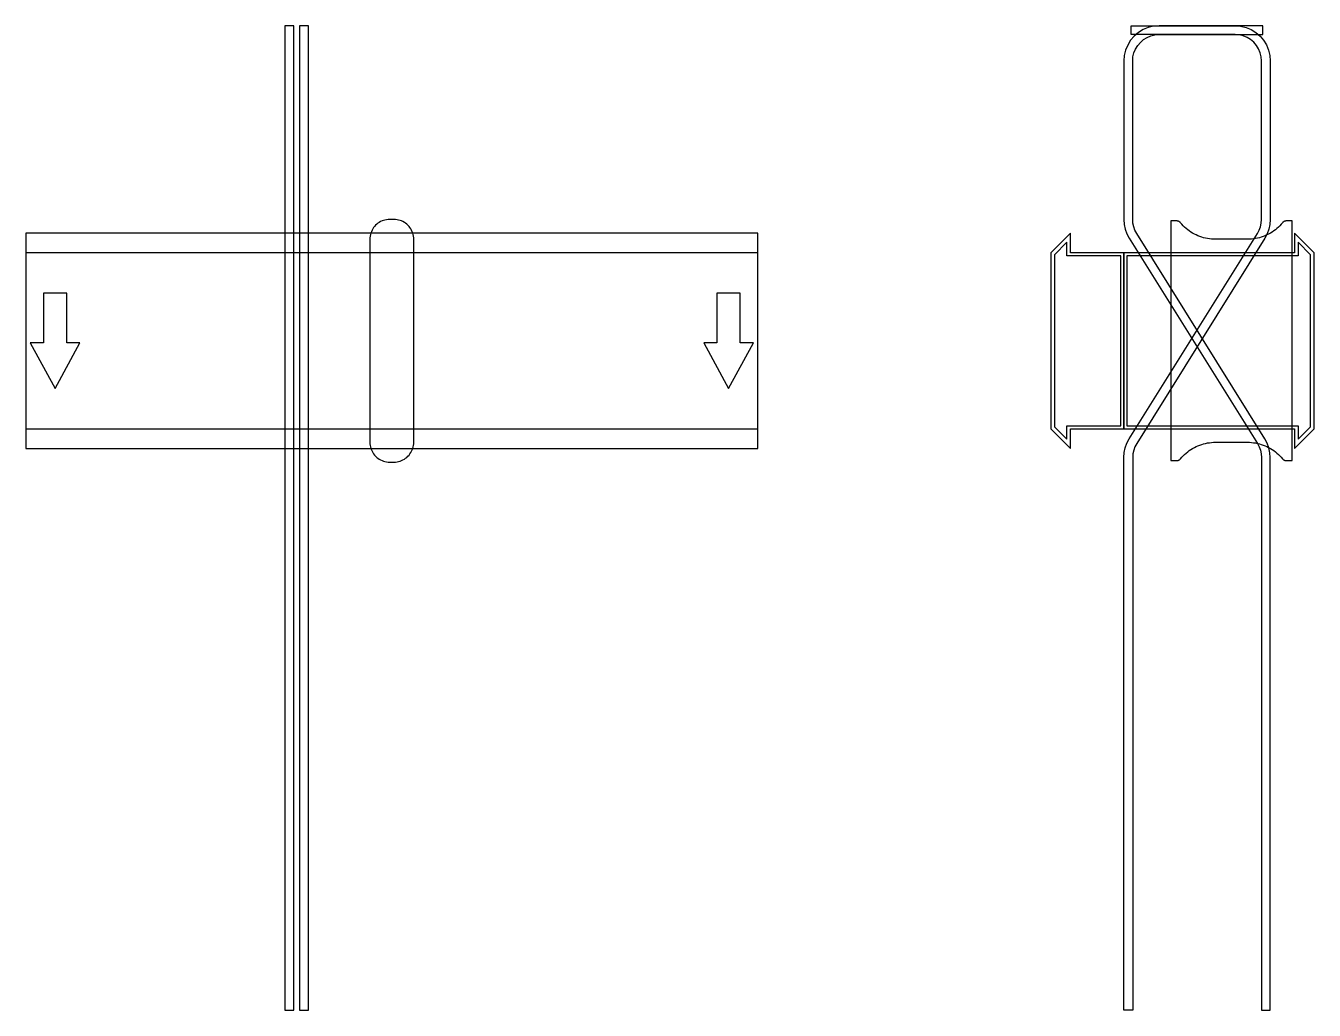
# Model space of a CAD drawing. Extents: x 0 to 880, y -457 to 215.
import ezdxf

# ---------------------------------------------------------------- set-up
doc = ezdxf.new("R2010")
doc.units = 0
doc.layers.add('Halfen', color=7, linetype='CONTINUOUS')

msp = doc.modelspace()

# ---------------------------------------------------------------- linework, layer by layer
at = {"layer": 'Halfen', "color": 7}
for points in [[(183, -456.927), (183, 214.971), (177, 214.971), (177, -456.927)], [(193, -456.927), (193, 214.971), (187, 214.971), (187, -456.927)], [(750, -456.898), (750, -79.686), (750.234, -76.346), (750.93, -73.071), (752.075, -69.925), (753.647, -66.968), (841.265, 73.25), (842.444, 75.467), (843.303, 77.827), (843.825, 80.283), (844, 82.788), (844, 191), (843.778, 193.816), (843.119, 196.562), (842.038, 199.172), (840.562, 201.58), (838.728, 203.728), (836.58, 205.562), (834.172, 207.038), (831.562, 208.119), (828.816, 208.778), (826, 209), (755, 209), (755, 215), (826, 215), (829.754, 214.705), (833.416, 213.825), (836.896, 212.384), (840.107, 210.416), (842.971, 207.971), (845.416, 205.107), (847.384, 201.896), (848.825, 198.416), (849.705, 194.754), (850, 191), (850, 82.788), (849.766, 79.448), (849.07, 76.173), (847.925, 73.027), (846.353, 70.07), (758.735, -70.148), (757.556, -72.365), (756.697, -74.725), (756.175, -77.181), (756, -79.686), (756, -456.898)], [(850, -456.927), (850, -79.715), (849.766, -76.375), (849.07, -73.1), (847.925, -69.953), (846.353, -66.997), (758.735, 73.221), (757.556, 75.438), (756.697, 77.798), (756.175, 80.255), (756, 82.76), (756, 190.971), (756.222, 193.787), (756.881, 196.534), (757.962, 199.143), (759.438, 201.551), (761.272, 203.699), (763.42, 205.534), (765.828, 207.009), (768.438, 208.09), (771.184, 208.75), (774, 208.971), (845, 208.971), (845, 214.971), (774, 214.971), (770.246, 214.676), (766.584, 213.797), (763.104, 212.355), (759.893, 210.388), (757.029, 207.942), (754.584, 205.078), (752.616, 201.867), (751.175, 198.388), (750.295, 194.726), (750, 190.971), (750, 82.76), (750.234, 79.419), (750.93, 76.144), (752.075, 72.998), (753.647, 70.042), (841.265, -70.177), (842.444, -72.394), (843.303, -74.754), (843.825, -77.21), (844, -79.715), (844, -456.927)], [(265, -69.3), (265, -56.8), (265, 69.3), (264.958, 70.359), (264.834, 71.412), (264.627, 72.452), (264.339, 73.472), (263.972, 74.466), (263.529, 75.429), (263.011, 76.354), (262.422, 77.235), (261.765, 78.068), (261.046, 78.846), (260.268, 79.565), (259.435, 80.222), (258.554, 80.811), (257.629, 81.329), (256.666, 81.772), (255.672, 82.139), (254.652, 82.427), (253.612, 82.634), (252.559, 82.758), (251.5, 82.8), (248.5, 82.8), (247.441, 82.758), (246.388, 82.634), (245.348, 82.427), (244.328, 82.139), (243.334, 81.772), (242.371, 81.329), (241.446, 80.811), (240.565, 80.222), (239.732, 79.565), (238.954, 78.846), (238.235, 78.068), (237.578, 77.235), (236.989, 76.354), (236.471, 75.429), (236.028, 74.466), (235.661, 73.472), (235.373, 72.452), (235.166, 71.412), (235.042, 70.359), (235, 69.3), (235, -56.8), (235, -69.3), (235.042, -70.359), (235.166, -71.412), (235.373, -72.452), (235.661, -73.472), (236.028, -74.466), (236.471, -75.429), (236.989, -76.354), (237.578, -77.235), (238.235, -78.068), (238.954, -78.846), (239.732, -79.565), (240.565, -80.222), (241.446, -80.811), (242.371, -81.329), (243.334, -81.772), (244.328, -82.139), (245.348, -82.427), (246.388, -82.634), (247.441, -82.758), (248.5, -82.8), (251.5, -82.8), (252.559, -82.758), (253.612, -82.634), (254.652, -82.427), (255.672, -82.139), (256.666, -81.772), (257.629, -81.329), (258.554, -80.811), (259.435, -80.222), (260.268, -79.565), (261.046, -78.846), (261.765, -78.068), (262.422, -77.235), (263.011, -76.354), (263.529, -75.429), (263.972, -74.466), (264.339, -73.472), (264.627, -72.452), (264.834, -71.412), (264.958, -70.359), (265, -69.3)], [(865, -81.8), (865, 81.8), (861, 81.8), (860.846, 81.797), (860.691, 81.786), (860.538, 81.769), (860.385, 81.746), (860.234, 81.715), (860.084, 81.678), (859.936, 81.634), (859.789, 81.584), (859.646, 81.527), (859.505, 81.464), (859.366, 81.395), (859.231, 81.32), (859.1, 81.239), (858.972, 81.153), (858.848, 81.06), (858.728, 80.963), (858.613, 80.86), (858.502, 80.752), (858.397, 80.639), (858.296, 80.522), (857.41, 79.491), (856.479, 78.5), (855.505, 77.551), (854.491, 76.646), (853.437, 75.787), (852.347, 74.975), (851.222, 74.211), (850.064, 73.499), (848.876, 72.838), (847.66, 72.23), (846.418, 71.676), (845.153, 71.178), (843.867, 70.736), (842.563, 70.351), (841.243, 70.024), (839.911, 69.756), (838.567, 69.547), (837.216, 69.397), (835.859, 69.307), (834.5, 69.277), (812.5, 69.277), (811.141, 69.307), (809.784, 69.397), (808.433, 69.547), (807.089, 69.756), (805.757, 70.024), (804.437, 70.351), (803.133, 70.736), (801.847, 71.178), (800.582, 71.676), (799.34, 72.23), (798.124, 72.838), (796.936, 73.499), (795.778, 74.211), (794.653, 74.975), (793.563, 75.787), (792.509, 76.646), (791.495, 77.551), (790.521, 78.5), (789.59, 79.491), (788.704, 80.522), (788.603, 80.639), (788.498, 80.752), (788.387, 80.86), (788.272, 80.963), (788.152, 81.06), (788.028, 81.153), (787.9, 81.239), (787.769, 81.32), (787.634, 81.395), (787.495, 81.464), (787.354, 81.527), (787.211, 81.584), (787.064, 81.634), (786.916, 81.678), (786.766, 81.715), (786.615, 81.746), (786.462, 81.769), (786.309, 81.786), (786.154, 81.797), (786, 81.8), (782, 81.8), (782, -81.8), (786, -81.8), (786.154, -81.797), (786.309, -81.786), (786.462, -81.769), (786.615, -81.746), (786.766, -81.715), (786.916, -81.678), (787.064, -81.634), (787.211, -81.584), (787.354, -81.527), (787.495, -81.464), (787.634, -81.395), (787.769, -81.32), (787.9, -81.239), (788.028, -81.153), (788.152, -81.06), (788.272, -80.963), (788.387, -80.86), (788.498, -80.752), (788.603, -80.639), (788.704, -80.522), (789.59, -79.491), (790.521, -78.5), (791.495, -77.551), (792.509, -76.646), (793.563, -75.787), (794.653, -74.975), (795.778, -74.211), (796.936, -73.499), (798.124, -72.838), (799.34, -72.23), (800.582, -71.676), (801.847, -71.178), (803.133, -70.736), (804.437, -70.351), (805.757, -70.024), (807.089, -69.756), (808.433, -69.547), (809.784, -69.397), (811.141, -69.307), (812.5, -69.277), (834.5, -69.277), (835.859, -69.307), (837.216, -69.397), (838.567, -69.547), (839.911, -69.756), (841.243, -70.024), (842.563, -70.351), (843.867, -70.736), (845.153, -71.178), (846.418, -71.676), (847.66, -72.23), (848.876, -72.838), (850.064, -73.499), (851.222, -74.211), (852.347, -74.975), (853.437, -75.787), (854.491, -76.646), (855.505, -77.551), (856.479, -78.5), (857.41, -79.491), (858.296, -80.522), (858.397, -80.639), (858.502, -80.752), (858.613, -80.86), (858.728, -80.963), (858.848, -81.06), (858.972, -81.153), (859.1, -81.239), (859.231, -81.32), (859.366, -81.395), (859.505, -81.464), (859.646, -81.527), (859.789, -81.584), (859.936, -81.634), (860.084, -81.678), (860.234, -81.715), (860.385, -81.746), (860.538, -81.769), (860.691, -81.786), (860.846, -81.797), (861, -81.8)], [(0, -73.5), (500, -73.5), (500, 73.5), (0, 73.5)], [(750, -60), (750, 60), (713.5, 60), (713.5, 73.5), (700, 60), (700, -60), (713.5, -73.5), (713.5, -60)], [(880, -60), (880, 60), (866.5, 73.5), (866.5, 60), (750, 60), (750, -60), (866.5, -60), (866.5, -73.5)], [(748, -58), (748, 58), (711, 58), (711, 67.25), (702.5, 58.75), (702.5, -58.75), (711, -67.25), (711, -58)], [(877.5, -58.75), (877.5, 58.75), (869, 67.25), (869, 58), (752, 58), (752, -58), (869, -58), (869, -67.25)], [(0, -60), (500, -60), (500, 60), (0, 60)], [(20, -32.5), (37, -1.5), (28, -1.5), (28, 32.5), (12, 32.5), (12, -1.5), (3, -1.5)], [(480, -32.5), (497, -1.5), (488, -1.5), (488, 32.5), (472, 32.5), (472, -1.5), (463, -1.5)]]:
    msp.add_lwpolyline(points, close=True, dxfattribs=at)

doc.saveas('drawing.dxf')
